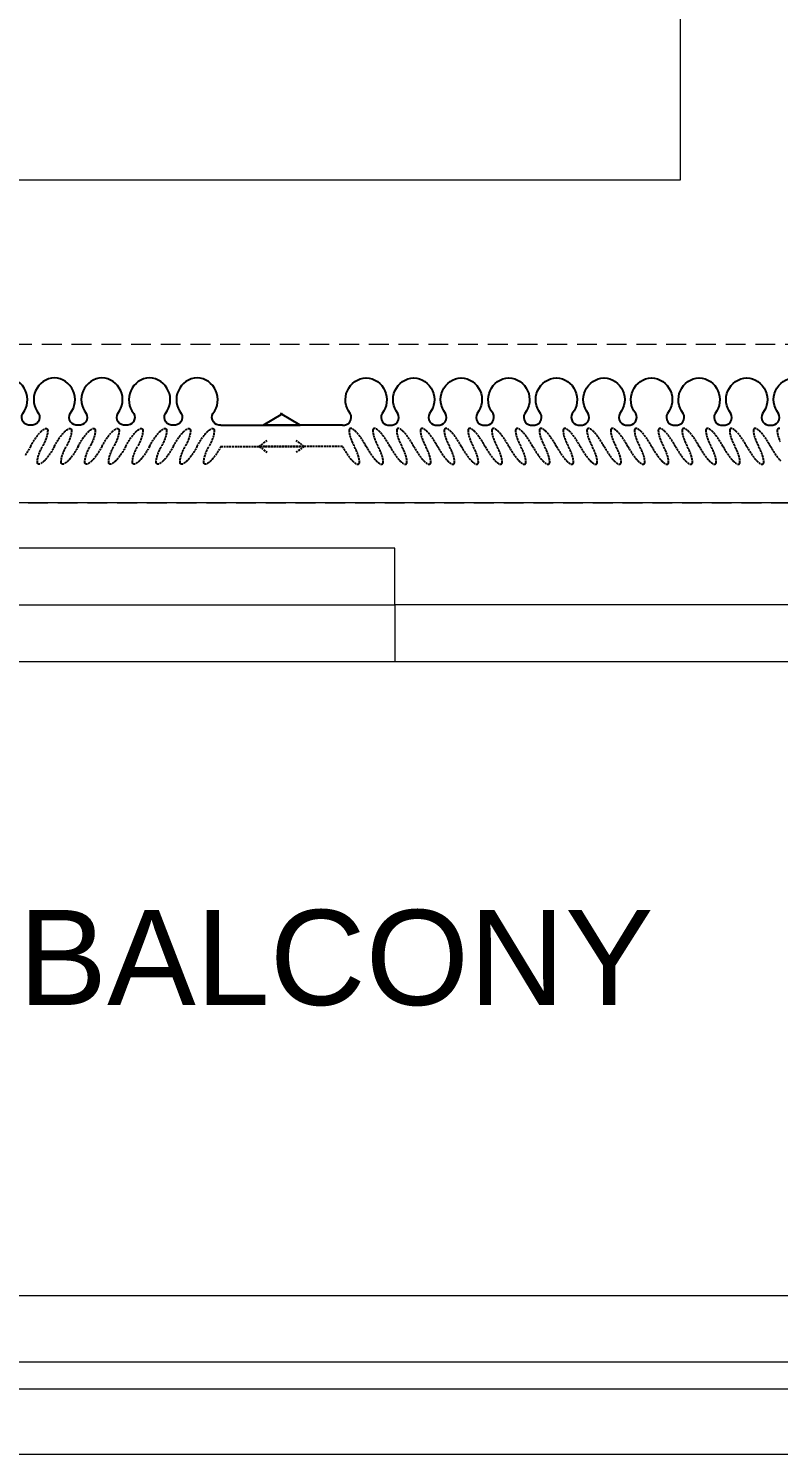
# Model space of a CAD drawing. Header units: millimetres. Extents: x 7780 to 20500, y -15070 to -6359.
# Drawn here: x 9218 to 10164, y -15069 to -13271 of the extents above; entities that cross this region are included whole.
import ezdxf

# ---------------------------------------------------------------- set-up
doc = ezdxf.new("R2010")
doc.units = ezdxf.units.MM
doc.header["$LTSCALE"] = 0.5
doc.linetypes.add('DASH', pattern=[0.35, 0.25, -0.1])
doc.linetypes.add('DASHED2', pattern=[0.375, 0.25, -0.125])
for name, color, linetype, lineweight in [('0 TEXT', 7, 'Continuous', 13), ('A-Khuat', 250, 'DASHED2', 13), ('L-0.20', 157, 'Continuous', 20), ('L-Door', 153, 'Continuous', 15), ('L-Fur', 35, 'Continuous', 13)]:
    doc.layers.add(name, color=color, linetype=linetype, lineweight=lineweight)
doc.layers.add('FF-FURN', color=30, linetype='Continuous')
doc.styles.add('Text Ghi chú (ANNO)', font='arial.ttf', dxfattribs={"height": 4})
doc.linetypes.add('TRACKS', pattern='A,3.81,[130,ltypeshp.shx,S=6.35,R=0,X=0,Y=0],3.81', length=7.62)

# ---------------------------------------------------------------- blocks, each defined once
blk = doc.blocks.new('*U18')
at = {"layer": 'FF-FURN', "color": 8, "linetype": 'DASH', "ltscale": 20}
for p, q in [((1620, 26.6), (1725, 26.6)), ((1725, 26.6), (1715, 34.1)), ((1725, 26.6), (1715, 19.1))]:
    blk.add_line(p, q, dxfattribs=at)
for points in [[(1380, 26.6, 0.009225), (1378.2, 29.8, 0.026268), (1372.4, 38.7, 0.036067)], [(1440, 26.6, 0.009225), (1438.2, 29.8, 0.026268), (1432.4, 38.7, 0.036067), (1427.4, 44.7, 0.075589), (1421.8, 48.9, 0.260612), (1419.6, 48.9, 0.260612), (1418.5, 47, 0.075589), (1419.4, 40, 0.036067), (1422, 32.7, 0.017582), (1425.1, 26.3, -0.016417), (1428, 20.4, -0.036067), (1430.6, 13.1, -0.075589), (1431.5, 6.1, -0.260612), (1430.4, 4.2, -0.260612), (1428.2, 4.2, -0.075589), (1422.6, 8.4, -0.036067), (1417.6, 14.4, -0.026268), (1411.8, 23.3, -0.02638), (1410, 26.6, 0.009225), (1408.2, 29.8, 0.026268), (1402.4, 38.7, 0.036067), (1397.4, 44.7, 0.075589), (1391.8, 48.9, 0.260612), (1389.6, 48.9, 0.260612), (1388.5, 47, 0.075589), (1389.4, 40, 0.036067), (1392, 32.7, 0.016417), (1394.9, 26.8, -0.017582), (1398, 20.4, -0.036067), (1400.6, 13.1, -0.075589), (1401.5, 6.1, -0.260612), (1400.4, 4.2, -0.260612), (1398.2, 4.2, -0.075589), (1392.6, 8.4, -0.036067), (1387.6, 14.4, -0.026268), (1381.8, 23.3, -0.02638), (1380, 26.6)], [(1500, 26.6, 0.009225), (1498.2, 29.8, 0.026268), (1492.4, 38.7, 0.036067), (1487.4, 44.7, 0.075589), (1481.8, 48.9, 0.260612), (1479.6, 48.9, 0.260612), (1478.5, 47, 0.075589), (1479.4, 40, 0.036067), (1482, 32.7, 0.017582), (1485.1, 26.3, -0.016417), (1488, 20.4, -0.036067), (1490.6, 13.1, -0.075589), (1491.5, 6.1, -0.260612), (1490.4, 4.2, -0.260612), (1488.2, 4.2, -0.075589), (1482.6, 8.4, -0.036067), (1477.6, 14.4, -0.026268), (1471.8, 23.3, -0.02638), (1470, 26.6, 0.009225), (1468.2, 29.8, 0.026268), (1462.4, 38.7, 0.036067), (1457.4, 44.7, 0.075589), (1451.8, 48.9, 0.260612), (1449.6, 48.9, 0.260612), (1448.5, 47, 0.075589), (1449.4, 40, 0.036067), (1452, 32.7, 0.016417), (1454.9, 26.8, -0.017582), (1458, 20.4, -0.036067), (1460.6, 13.1, -0.075589), (1461.5, 6.1, -0.260612), (1460.4, 4.2, -0.260612), (1458.2, 4.2, -0.075589), (1452.6, 8.4, -0.036067), (1447.6, 14.4, -0.026268), (1441.8, 23.3, -0.02638), (1440, 26.6)], [(1560, 26.6, 0.009225), (1558.2, 29.8, 0.026268), (1552.4, 38.7, 0.036067), (1547.4, 44.7, 0.075589), (1541.8, 48.9, 0.260612), (1539.6, 48.9, 0.260612), (1538.5, 47, 0.075589), (1539.4, 40, 0.036067), (1542, 32.7, 0.017582), (1545.1, 26.3, -0.016417), (1548, 20.4, -0.036067), (1550.6, 13.1, -0.075589), (1551.5, 6.1, -0.260612), (1550.4, 4.2, -0.260612), (1548.2, 4.2, -0.075589), (1542.6, 8.4, -0.036067), (1537.6, 14.4, -0.026268), (1531.8, 23.3, -0.02638), (1530, 26.6, 0.009225), (1528.2, 29.8, 0.026268), (1522.4, 38.7, 0.036067), (1517.4, 44.7, 0.075589), (1511.8, 48.9, 0.260612), (1509.6, 48.9, 0.260612), (1508.5, 47, 0.075589), (1509.4, 40, 0.036067), (1512, 32.7, 0.016417), (1514.9, 26.8, -0.017582), (1518, 20.4, -0.036067), (1520.6, 13.1, -0.075589), (1521.5, 6.1, -0.260612), (1520.4, 4.2, -0.260612), (1518.2, 4.2, -0.075589), (1512.6, 8.4, -0.036067), (1507.6, 14.4, -0.026268), (1501.8, 23.3, -0.02638), (1500, 26.6)], [(1620, 26.6, 0.009225), (1618.2, 29.8, 0.026268), (1612.4, 38.7, 0.036067), (1607.4, 44.7, 0.075589), (1601.8, 48.9, 0.260612), (1599.6, 48.9, 0.260612), (1598.5, 47, 0.075589), (1599.4, 40, 0.036067), (1602, 32.7, 0.017582), (1605.1, 26.3, -0.016417), (1608, 20.4, -0.036067), (1610.6, 13.1, -0.075589), (1611.5, 6.1, -0.260612), (1610.4, 4.2, -0.260612), (1608.2, 4.2, -0.075589), (1602.6, 8.4, -0.036067), (1597.6, 14.4, -0.026268), (1591.8, 23.3, -0.02638), (1590, 26.6, 0.009225), (1588.2, 29.8, 0.026268), (1582.4, 38.7, 0.036067), (1577.4, 44.7, 0.075589), (1571.8, 48.9, 0.260612), (1569.6, 48.9, 0.260612), (1568.5, 47, 0.075589), (1569.4, 40, 0.036067), (1572, 32.7, 0.016417), (1574.9, 26.8, -0.017582), (1578, 20.4, -0.036067), (1580.6, 13.1, -0.075589), (1581.5, 6.1, -0.260612), (1580.4, 4.2, -0.260612), (1578.2, 4.2, -0.075589), (1572.6, 8.4, -0.036067), (1567.6, 14.4, -0.026268), (1561.8, 23.3, -0.02638), (1560, 26.6)]]:
    blk.add_lwpolyline(points, format="xyb", dxfattribs=at)
at = {"layer": 'FF-FURN', "color": 0, "linetype": 'ByBlock'}
for points in [[(1380, 0, 0.605354), (1370, -15, -0.608416), (1350, -60, -0.608416), (1330, -15, 0.60791), (1320, 0)], [(1440, 0, 0.605354), (1430, -15, -0.608416), (1410, -60, -0.608416), (1390, -15, 0.60791), (1380, 0)], [(1500, 0, 0.605354), (1490, -15, -0.608416), (1470, -60, -0.608416), (1450, -15, 0.60791), (1440, 0)], [(1560, 0, 0.605354), (1550, -15, -0.608416), (1530, -60, -0.608416), (1510, -15, 0.60791), (1500, 0)], [(1620, 0, 0.605354), (1610, -15, -0.608416), (1590, -60, -0.608416), (1570, -15, 0.60791), (1560, 0)]]:
    blk.add_lwpolyline(points, format="xyb", dxfattribs=at)
blk.add_lwpolyline([(1620, 0), (1720, 0), (1695, -15)], dxfattribs=at)
blk = doc.blocks.new('*U15')
at = {"layer": 'FF-FURN', "color": 8, "linetype": 'DASH', "ltscale": 20}
for p, q in [((1440, 26.6), (1545, 26.6)), ((1545, 26.6), (1535, 34.1)), ((1545, 26.6), (1535, 19.1))]:
    blk.add_line(p, q, dxfattribs=at)
for points in [[(900, 26.6, 0.009225), (898.2, 29.8, 0.026268), (892.4, 38.7, 0.036067), (887.4, 44.7, 0.075589)], [(888, 20.4, -0.036067), (890.6, 13.1, -0.075589), (891.5, 6.1, -0.260612), (890.4, 4.2, -0.260612), (888.2, 4.2, -0.075589)], [(960, 26.6, 0.009225), (958.2, 29.8, 0.026268), (952.4, 38.7, 0.036067), (947.4, 44.7, 0.075589), (941.8, 48.9, 0.260612), (939.6, 48.9, 0.260612), (938.5, 47, 0.075589), (939.4, 40, 0.036067), (942, 32.7, 0.017582), (945.1, 26.3, -0.016417), (948, 20.4, -0.036067), (950.6, 13.1, -0.075589), (951.5, 6.1, -0.260612), (950.4, 4.2, -0.260612), (948.2, 4.2, -0.075589), (942.6, 8.4, -0.036067), (937.6, 14.4, -0.026268), (931.8, 23.3, -0.02638), (930, 26.6, 0.009225), (928.2, 29.8, 0.026268), (922.4, 38.7, 0.036067), (917.4, 44.7, 0.075589), (911.8, 48.9, 0.260612), (909.6, 48.9, 0.260612), (908.5, 47, 0.075589), (909.4, 40, 0.036067), (912, 32.7, 0.016417), (914.9, 26.8, -0.017582), (918, 20.4, -0.036067), (920.6, 13.1, -0.075589), (921.5, 6.1, -0.260612), (920.4, 4.2, -0.260612), (918.2, 4.2, -0.075589), (912.6, 8.4, -0.036067), (907.6, 14.4, -0.026268), (901.8, 23.3, -0.02638), (900, 26.6)], [(1020, 26.6, 0.009225), (1018.2, 29.8, 0.026268), (1012.4, 38.7, 0.036067), (1007.4, 44.7, 0.075589), (1001.8, 48.9, 0.260612), (999.6, 48.9, 0.260612), (998.5, 47, 0.075589), (999.4, 40, 0.036067), (1002, 32.7, 0.017582), (1005.1, 26.3, -0.016417), (1008, 20.4, -0.036067), (1010.6, 13.1, -0.075589), (1011.5, 6.1, -0.260612), (1010.4, 4.2, -0.260612), (1008.2, 4.2, -0.075589), (1002.6, 8.4, -0.036067), (997.6, 14.4, -0.026268), (991.8, 23.3, -0.02638), (990, 26.6, 0.009225), (988.2, 29.8, 0.026268), (982.4, 38.7, 0.036067), (977.4, 44.7, 0.075589), (971.8, 48.9, 0.260612), (969.6, 48.9, 0.260612), (968.5, 47, 0.075589), (969.4, 40, 0.036067), (972, 32.7, 0.016417), (974.9, 26.8, -0.017582), (978, 20.4, -0.036067), (980.6, 13.1, -0.075589), (981.5, 6.1, -0.260612), (980.4, 4.2, -0.260612), (978.2, 4.2, -0.075589), (972.6, 8.4, -0.036067), (967.6, 14.4, -0.026268), (961.8, 23.3, -0.02638), (960, 26.6)], [(1080, 26.6, 0.009225), (1078.2, 29.8, 0.026268), (1072.4, 38.7, 0.036067), (1067.4, 44.7, 0.075589), (1061.8, 48.9, 0.260612), (1059.6, 48.9, 0.260612), (1058.5, 47, 0.075589), (1059.4, 40, 0.036067), (1062, 32.7, 0.017582), (1065.1, 26.3, -0.016417), (1068, 20.4, -0.036067), (1070.6, 13.1, -0.075589), (1071.5, 6.1, -0.260612), (1070.4, 4.2, -0.260612), (1068.2, 4.2, -0.075589), (1062.6, 8.4, -0.036067), (1057.6, 14.4, -0.026268), (1051.8, 23.3, -0.02638), (1050, 26.6, 0.009225), (1048.2, 29.8, 0.026268), (1042.4, 38.7, 0.036067), (1037.4, 44.7, 0.075589), (1031.8, 48.9, 0.260612), (1029.6, 48.9, 0.260612), (1028.5, 47, 0.075589), (1029.4, 40, 0.036067), (1032, 32.7, 0.016417), (1034.9, 26.8, -0.017582), (1038, 20.4, -0.036067), (1040.6, 13.1, -0.075589), (1041.5, 6.1, -0.260612), (1040.4, 4.2, -0.260612), (1038.2, 4.2, -0.075589), (1032.6, 8.4, -0.036067), (1027.6, 14.4, -0.026268), (1021.8, 23.3, -0.02638), (1020, 26.6)], [(1140, 26.6, 0.009225), (1138.2, 29.8, 0.026268), (1132.4, 38.7, 0.036067), (1127.4, 44.7, 0.075589), (1121.8, 48.9, 0.260612), (1119.6, 48.9, 0.260612), (1118.5, 47, 0.075589), (1119.4, 40, 0.036067), (1122, 32.7, 0.017582), (1125.1, 26.3, -0.016417), (1128, 20.4, -0.036067), (1130.6, 13.1, -0.075589), (1131.5, 6.1, -0.260612), (1130.4, 4.2, -0.260612), (1128.2, 4.2, -0.075589), (1122.6, 8.4, -0.036067), (1117.6, 14.4, -0.026268), (1111.8, 23.3, -0.02638), (1110, 26.6, 0.009225), (1108.2, 29.8, 0.026268), (1102.4, 38.7, 0.036067), (1097.4, 44.7, 0.075589), (1091.8, 48.9, 0.260612), (1089.6, 48.9, 0.260612), (1088.5, 47, 0.075589), (1089.4, 40, 0.036067), (1092, 32.7, 0.016417), (1094.9, 26.8, -0.017582), (1098, 20.4, -0.036067), (1100.6, 13.1, -0.075589), (1101.5, 6.1, -0.260612), (1100.4, 4.2, -0.260612), (1098.2, 4.2, -0.075589), (1092.6, 8.4, -0.036067), (1087.6, 14.4, -0.026268), (1081.8, 23.3, -0.02638), (1080, 26.6)], [(1200, 26.6, 0.009225), (1198.2, 29.8, 0.026268), (1192.4, 38.7, 0.036067), (1187.4, 44.7, 0.075589), (1181.8, 48.9, 0.260612), (1179.6, 48.9, 0.260612), (1178.5, 47, 0.075589), (1179.4, 40, 0.036067), (1182, 32.7, 0.017582), (1185.1, 26.3, -0.016417), (1188, 20.4, -0.036067), (1190.6, 13.1, -0.075589), (1191.5, 6.1, -0.260612), (1190.4, 4.2, -0.260612), (1188.2, 4.2, -0.075589), (1182.6, 8.4, -0.036067), (1177.6, 14.4, -0.026268), (1171.8, 23.3, -0.02638), (1170, 26.6, 0.009225), (1168.2, 29.8, 0.026268), (1162.4, 38.7, 0.036067), (1157.4, 44.7, 0.075589), (1151.8, 48.9, 0.260612), (1149.6, 48.9, 0.260612), (1148.5, 47, 0.075589), (1149.4, 40, 0.036067), (1152, 32.7, 0.016417), (1154.9, 26.8, -0.017582), (1158, 20.4, -0.036067), (1160.6, 13.1, -0.075589), (1161.5, 6.1, -0.260612), (1160.4, 4.2, -0.260612), (1158.2, 4.2, -0.075589), (1152.6, 8.4, -0.036067), (1147.6, 14.4, -0.026268), (1141.8, 23.3, -0.02638), (1140, 26.6)], [(1260, 26.6, 0.009225), (1258.2, 29.8, 0.026268), (1252.4, 38.7, 0.036067), (1247.4, 44.7, 0.075589), (1241.8, 48.9, 0.260612), (1239.6, 48.9, 0.260612), (1238.5, 47, 0.075589), (1239.4, 40, 0.036067), (1242, 32.7, 0.017582), (1245.1, 26.3, -0.016417), (1248, 20.4, -0.036067), (1250.6, 13.1, -0.075589), (1251.5, 6.1, -0.260612), (1250.4, 4.2, -0.260612), (1248.2, 4.2, -0.075589), (1242.6, 8.4, -0.036067), (1237.6, 14.4, -0.026268), (1231.8, 23.3, -0.02638), (1230, 26.6, 0.009225), (1228.2, 29.8, 0.026268), (1222.4, 38.7, 0.036067), (1217.4, 44.7, 0.075589), (1211.8, 48.9, 0.260612), (1209.6, 48.9, 0.260612), (1208.5, 47, 0.075589), (1209.4, 40, 0.036067), (1212, 32.7, 0.016417), (1214.9, 26.8, -0.017582), (1218, 20.4, -0.036067), (1220.6, 13.1, -0.075589), (1221.5, 6.1, -0.260612), (1220.4, 4.2, -0.260612), (1218.2, 4.2, -0.075589), (1212.6, 8.4, -0.036067), (1207.6, 14.4, -0.026268), (1201.8, 23.3, -0.02638), (1200, 26.6)], [(1320, 26.6, 0.009225), (1318.2, 29.8, 0.026268), (1312.4, 38.7, 0.036067), (1307.4, 44.7, 0.075589), (1301.8, 48.9, 0.260612), (1299.6, 48.9, 0.260612), (1298.5, 47, 0.075589), (1299.4, 40, 0.036067), (1302, 32.7, 0.017582), (1305.1, 26.3, -0.016417), (1308, 20.4, -0.036067), (1310.6, 13.1, -0.075589), (1311.5, 6.1, -0.260612), (1310.4, 4.2, -0.260612), (1308.2, 4.2, -0.075589), (1302.6, 8.4, -0.036067), (1297.6, 14.4, -0.026268), (1291.8, 23.3, -0.02638), (1290, 26.6, 0.009225), (1288.2, 29.8, 0.026268), (1282.4, 38.7, 0.036067), (1277.4, 44.7, 0.075589), (1271.8, 48.9, 0.260612), (1269.6, 48.9, 0.260612), (1268.5, 47, 0.075589), (1269.4, 40, 0.036067), (1272, 32.7, 0.016417), (1274.9, 26.8, -0.017582), (1278, 20.4, -0.036067), (1280.6, 13.1, -0.075589), (1281.5, 6.1, -0.260612), (1280.4, 4.2, -0.260612), (1278.2, 4.2, -0.075589), (1272.6, 8.4, -0.036067), (1267.6, 14.4, -0.026268), (1261.8, 23.3, -0.02638), (1260, 26.6)], [(1380, 26.6, 0.009225), (1378.2, 29.8, 0.026268), (1372.4, 38.7, 0.036067), (1367.4, 44.7, 0.075589), (1361.8, 48.9, 0.260612), (1359.6, 48.9, 0.260612), (1358.5, 47, 0.075589), (1359.4, 40, 0.036067), (1362, 32.7, 0.017582), (1365.1, 26.3, -0.016417), (1368, 20.4, -0.036067), (1370.6, 13.1, -0.075589), (1371.5, 6.1, -0.260612), (1370.4, 4.2, -0.260612), (1368.2, 4.2, -0.075589), (1362.6, 8.4, -0.036067), (1357.6, 14.4, -0.026268), (1351.8, 23.3, -0.02638), (1350, 26.6, 0.009225), (1348.2, 29.8, 0.026268), (1342.4, 38.7, 0.036067), (1337.4, 44.7, 0.075589), (1331.8, 48.9, 0.260612), (1329.6, 48.9, 0.260612), (1328.5, 47, 0.075589), (1329.4, 40, 0.036067), (1332, 32.7, 0.016417), (1334.9, 26.8, -0.017582), (1338, 20.4, -0.036067), (1340.6, 13.1, -0.075589), (1341.5, 6.1, -0.260612), (1340.4, 4.2, -0.260612), (1338.2, 4.2, -0.075589), (1332.6, 8.4, -0.036067), (1327.6, 14.4, -0.026268), (1321.8, 23.3, -0.02638), (1320, 26.6)], [(1440, 26.6, 0.009225), (1438.2, 29.8, 0.026268), (1432.4, 38.7, 0.036067), (1427.4, 44.7, 0.075589), (1421.8, 48.9, 0.260612), (1419.6, 48.9, 0.260612), (1418.5, 47, 0.075589), (1419.4, 40, 0.036067), (1422, 32.7, 0.017582), (1425.1, 26.3, -0.016417), (1428, 20.4, -0.036067), (1430.6, 13.1, -0.075589), (1431.5, 6.1, -0.260612), (1430.4, 4.2, -0.260612), (1428.2, 4.2, -0.075589), (1422.6, 8.4, -0.036067), (1417.6, 14.4, -0.026268), (1411.8, 23.3, -0.02638), (1410, 26.6, 0.009225), (1408.2, 29.8, 0.026268), (1402.4, 38.7, 0.036067), (1397.4, 44.7, 0.075589), (1391.8, 48.9, 0.260612), (1389.6, 48.9, 0.260612), (1388.5, 47, 0.075589), (1389.4, 40, 0.036067), (1392, 32.7, 0.016417), (1394.9, 26.8, -0.017582), (1398, 20.4, -0.036067), (1400.6, 13.1, -0.075589), (1401.5, 6.1, -0.260612), (1400.4, 4.2, -0.260612), (1398.2, 4.2, -0.075589), (1392.6, 8.4, -0.036067), (1387.6, 14.4, -0.026268), (1381.8, 23.3, -0.02638), (1380, 26.6)]]:
    blk.add_lwpolyline(points, format="xyb", dxfattribs=at)
at = {"layer": 'FF-FURN', "color": 0, "linetype": 'ByBlock'}
for points in [[(900, 0, 0.605354), (890, -15, -0.608416), (870, -60, -0.608416), (850, -15, 0.60791), (840, 0)], [(960, 0, 0.605354), (950, -15, -0.608416), (930, -60, -0.608416), (910, -15, 0.60791), (900, 0)], [(1020, 0, 0.605354), (1010, -15, -0.608416), (990, -60, -0.608416), (970, -15, 0.60791), (960, 0)], [(1080, 0, 0.605354), (1070, -15, -0.608416), (1050, -60, -0.608416), (1030, -15, 0.60791), (1020, 0)], [(1140, 0, 0.605354), (1130, -15, -0.608416), (1110, -60, -0.608416), (1090, -15, 0.60791), (1080, 0)], [(1200, 0, 0.605354), (1190, -15, -0.608416), (1170, -60, -0.608416), (1150, -15, 0.60791), (1140, 0)], [(1260, 0, 0.605354), (1250, -15, -0.608416), (1230, -60, -0.608416), (1210, -15, 0.60791), (1200, 0)], [(1320, 0, 0.605354), (1310, -15, -0.608416), (1290, -60, -0.608416), (1270, -15, 0.60791), (1260, 0)], [(1380, 0, 0.605354), (1370, -15, -0.608416), (1350, -60, -0.608416), (1330, -15, 0.60791), (1320, 0)], [(1440, 0, 0.605354), (1430, -15, -0.608416), (1410, -60, -0.608416), (1390, -15, 0.60791), (1380, 0)]]:
    blk.add_lwpolyline(points, format="xyb", dxfattribs=at)
blk.add_lwpolyline([(1440, 0), (1540, 0), (1515, -15)], dxfattribs=at)

msp = doc.modelspace()

# ---------------------------------------------------------------- linework, layer by layer
at = {"layer": 'A-Khuat', "ltscale": 200}
msp.add_lwpolyline([(11060.3, -13669.2), (7980.3, -13669.2), (7980.3, -13869.2), (11060.3, -13869.2)], close=True, dxfattribs=at)
at = {"layer": 'L-0.20'}
for p, q in [((10960.3, -14869.2), (7980.3, -14869.2)), ((7980.3, -14952.2), (10960.3, -14952.2)), ((7980.3, -14986.6), (10960.3, -14986.6)), ((10960.3, -15069.2), (7980.3, -15069.2))]:
    msp.add_line(p, q, dxfattribs=at)
at = {"layer": 'L-Door'}
for points in [[(10815.3, -13869.2), (8405.3, -13869.2), (8405.3, -14069.2), (10815.3, -14069.2)], [(9680.3, -13926.1), (8467.5, -13926.1), (8467.5, -13997.7), (9680.3, -13997.7)], [(10753, -13997.7), (9680.3, -13997.7), (9680.3, -14069.2), (10753, -14069.2)]]:
    msp.add_lwpolyline(points, close=True, dxfattribs=at)
at = {"layer": 'L-Fur', "linetype": 'TRACKS', "ltscale": 10}
msp.add_lwpolyline([(8341.4, -11302.9), (8340.3, -11062.2), (10040.3, -11062.2), (10040.3, -13462.2), (8340.3, -13462.2), (8342.2, -13258)], dxfattribs=at)

# ---------------------------------------------------------------- block references
at = {"layer": 'FF-FURN', "xscale": -1, "rotation": 180}
msp.add_blockref('*U18', (7841.1, -13771.2), dxfattribs=at)
at = {"layer": 'FF-FURN', "rotation": 180.0000003165788}
msp.add_blockref('*U15', (11054.3, -13771.2), dxfattribs=at)

# ---------------------------------------------------------------- texts
at = {"layer": '0 TEXT', "ltscale": 60, "insert": (8509.9, -14382.4), "char_height": 120, "attachment_point": 1, "style": 'Text Ghi chú (ANNO)'}
msp.add_mtext_dynamic_manual_height_columns('\\pxqc;BALCONY', width=2192.892, gutter_width=2000, heights=[0], dxfattribs=at)

doc.saveas('drawing.dxf')
